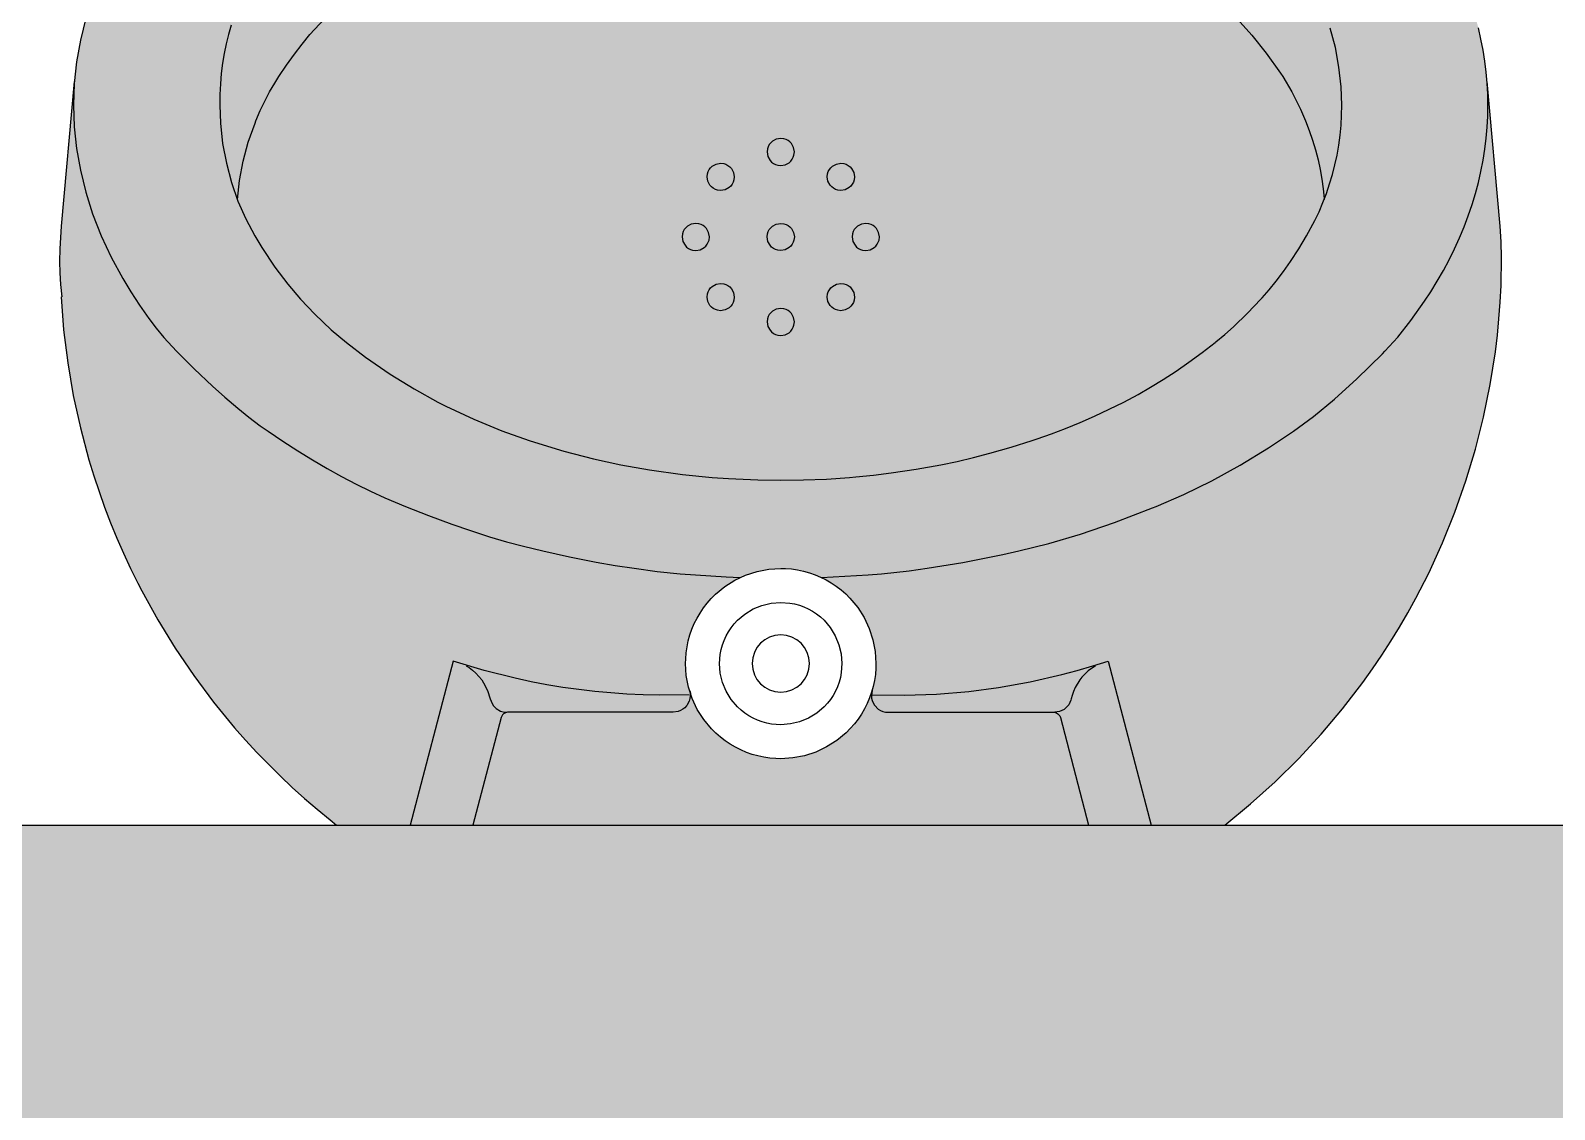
# Model space of a CAD drawing. Header units: millimetres. Extents: x 989.2 to 1073.6, y 1022.3 to 1081.3.
# Drawn here: x 1035.2949 to 1035.6966, y 1073.7746 to 1074.0591 of the extents above; entities that cross this region are included whole.
import ezdxf

# ---------------------------------------------------------------- set-up
doc = ezdxf.new("R2010")
doc.units = ezdxf.units.MM
doc.layers.add('AI-Hatch equip san', color=255, linetype='Continuous', lineweight=0)
for name, color, linetype in [('ALVENARIA', 4, 'Continuous'), ('HACHURA', 253, 'Continuous'), ('MOBILIARIOS', 8, 'Continuous')]:
    doc.layers.add(name, color=color, linetype=linetype)

# ---------------------------------------------------------------- blocks, each defined once
blk = doc.blocks.new('MICTÓRIO DECA - M712 - PLANTA')
at = {"layer": 'AI-Hatch equip san', "ltscale": 3}
for points in [[(-0.17035, -0.04895), (-0.174, -0.05689), (-0.17728, -0.06499), (-0.18018, -0.07323), (-0.1827, -0.08161), (-0.18484, -0.09009), (-0.18658, -0.09866), (-0.1873, -0.10298), (-0.18792, -0.10731), (-0.18845, -0.11165), (-0.18887, -0.11601), (-0.18919, -0.12038), (-0.18941, -0.12475), (-0.18956, -0.13218), (-0.18946, -0.13632), (-0.18918, -0.14045), (-0.18576, -0.17829), (-0.18592, -0.17517), (-0.18597, -0.1723), (-0.18592, -0.16943), (-0.18577, -0.16652), (-0.18551, -0.16363), (-0.18515, -0.16071), (-0.18468, -0.1578), (-0.18411, -0.15486), (-0.18344, -0.15194), (-0.18265, -0.149), (-0.18177, -0.14608), (-0.18077, -0.14315), (-0.17967, -0.14024), (-0.17846, -0.13733), (-0.17716, -0.13445), (-0.17574, -0.13156), (-0.17422, -0.12872), (-0.1726, -0.12589), (-0.17088, -0.12311), (-0.16929, -0.12066), (-0.16568, -0.11552), (-0.16223, -0.11118), (-0.15882, -0.10744), (-0.15818, -0.10679), (-0.15144, -0.10018), (-0.14551, -0.0948), (-0.13998, -0.09024), (-0.13469, -0.08633), (-0.12811, -0.08194), (-0.12063, -0.07738), (-0.11321, -0.07331), (-0.10584, -0.06969), (-0.0985, -0.06653), (-0.09758, -0.06616), (-0.08755, -0.06233), (-0.07854, -0.05925), (-0.07019, -0.05676), (-0.0623, -0.05478), (-0.05813, -0.05387), (-0.04757, -0.05175), (-0.03817, -0.05021), (-0.03345, -0.04957), (-0.02611, -0.04878), (-0.02261, -0.0485), (-0.01645, -0.0481), (-0.01029, -0.04779), (-0.01152, -0.04717), (-0.0129, -0.04637), (-0.01422, -0.04547), (-0.01549, -0.0445), (-0.01669, -0.04345), (-0.01782, -0.04232), (-0.01985, -0.03988), (-0.02156, -0.03721), (-0.0229, -0.03435), (-0.02387, -0.03136), (-0.02446, -0.02827), (-0.02466, -0.0251), (-0.02463, -0.02385), (-0.0245, -0.02224), (-0.02427, -0.02066), (-0.02394, -0.01909), (-0.02364, -0.01804), (-0.02348, -0.01684), (-0.03216, -0.01675), (-0.04065, -0.01706), (-0.04912, -0.01778), (-0.05699, -0.01882), (-0.06534, -0.0203), (-0.07363, -0.02219), (-0.07774, -0.02328), (-0.08182, -0.02447), (-0.0859, -0.02576), (-0.09721, 0.01746), (-0.11662, 0.01746), (-0.12338, 0.01192), (-0.12987, 0.00608), (-0.1361, -0.00006), (-0.14203, -0.00648), (-0.14766, -0.01317), (-0.15299, -0.02012), (-0.15553, -0.02368), (-0.15798, -0.0273), (-0.16036, -0.03098), (-0.16265, -0.03471), (-0.16485, -0.03849), (-0.16697, -0.04233)], [(0.02748, -0.01246), (0.0288, -0.01226), (0.07241, -0.01226), (0.07282, -0.01221), (0.0735, -0.01189), (0.0738, -0.01159), (0.07414, -0.01092), (0.08157, 0.01746), (-0.0807, 0.01746), (-0.07328, -0.01092), (-0.07313, -0.01131), (-0.07264, -0.01189), (-0.07227, -0.0121), (-0.07154, -0.01226), (-0.02783, -0.01226), (-0.02714, -0.01233), (-0.02648, -0.0125), (-0.02586, -0.01277), (-0.02529, -0.01312), (-0.02432, -0.01409), (-0.02393, -0.01474), (-0.02367, -0.01537), (-0.02351, -0.01602), (-0.02346, -0.01669), (-0.02363, -0.01801), (-0.02351, -0.01756), (-0.02298, -0.01605), (-0.02236, -0.01458), (-0.02164, -0.01315), (-0.02083, -0.01178), (-0.01994, -0.01045), (-0.01897, -0.00918), (-0.01791, -0.00798), (-0.01679, -0.00685), (-0.01434, -0.00482), (-0.01167, -0.00312), (-0.00882, -0.00177), (-0.00583, -0.0008), (-0.00273, -0.00021), (0.00043, -0.00001), (0.00169, -0.00004), (0.0033, -0.00017), (0.00488, -0.0004), (0.00645, -0.00074), (0.00798, -0.00117), (0.00949, -0.0017), (0.01095, -0.00232), (0.01238, -0.00303), (0.01376, -0.00384), (0.01509, -0.00473), (0.01635, -0.00571), (0.01755, -0.00676), (0.01868, -0.00788), (0.02072, -0.01033), (0.02242, -0.013), (0.02376, -0.01585), (0.02422, -0.01726), (0.02432, -0.01655), (0.0244, -0.01588), (0.02458, -0.01523), (0.02523, -0.01402), (0.02574, -0.01346), (0.02627, -0.01304), (0.02686, -0.0127)], [(0.17121, -0.04895), (0.17486, -0.05689), (0.17814, -0.06499), (0.18104, -0.07323), (0.18356, -0.08161), (0.1857, -0.09009), (0.18744, -0.09866), (0.18816, -0.10298), (0.18878, -0.10731), (0.18931, -0.11165), (0.18973, -0.11601), (0.19005, -0.12038), (0.19027, -0.12475), (0.19042, -0.13218), (0.19033, -0.13632), (0.19005, -0.14045), (0.18662, -0.17829), (0.18678, -0.17517), (0.18683, -0.1723), (0.18678, -0.16943), (0.18663, -0.16652), (0.18637, -0.16363), (0.18601, -0.16071), (0.18555, -0.1578), (0.18497, -0.15486), (0.1843, -0.15194), (0.18351, -0.149), (0.18263, -0.14608), (0.18163, -0.14315), (0.18054, -0.14024), (0.17932, -0.13733), (0.17802, -0.13445), (0.1766, -0.13156), (0.17508, -0.12872), (0.17346, -0.12589), (0.17174, -0.12311), (0.17015, -0.12066), (0.16655, -0.11552), (0.1631, -0.11118), (0.15968, -0.10744), (0.15904, -0.10679), (0.1523, -0.10018), (0.14637, -0.0948), (0.14085, -0.09024), (0.13555, -0.08633), (0.12897, -0.08194), (0.1215, -0.07738), (0.11408, -0.07331), (0.1067, -0.06969), (0.09936, -0.06653), (0.09845, -0.06616), (0.08842, -0.06233), (0.0794, -0.05925), (0.07105, -0.05676), (0.06316, -0.05478), (0.05899, -0.05387), (0.04843, -0.05175), (0.03904, -0.05021), (0.03431, -0.04957), (0.02697, -0.04878), (0.02347, -0.0485), (0.01731, -0.0481), (0.01115, -0.04779), (0.01238, -0.04717), (0.01376, -0.04637), (0.01509, -0.04547), (0.01635, -0.0445), (0.01755, -0.04345), (0.01868, -0.04232), (0.02072, -0.03988), (0.02242, -0.03721), (0.02376, -0.03435), (0.02474, -0.03136), (0.02533, -0.02827), (0.02552, -0.0251), (0.02549, -0.02385), (0.02536, -0.02224), (0.02513, -0.02066), (0.0248, -0.01909), (0.0245, -0.01804), (0.02434, -0.01684), (0.03302, -0.01675), (0.04151, -0.01706), (0.04998, -0.01778), (0.05785, -0.01882), (0.0662, -0.0203), (0.07449, -0.02219), (0.0786, -0.02328), (0.08268, -0.02447), (0.08676, -0.02576), (0.09807, 0.01746), (0.11748, 0.01746), (0.12424, 0.01192), (0.13073, 0.00608), (0.13696, -0.00006), (0.14289, -0.00648), (0.14853, -0.01317), (0.15385, -0.02012), (0.15639, -0.02368), (0.15885, -0.0273), (0.16122, -0.03098), (0.16351, -0.03471), (0.16571, -0.03849), (0.16783, -0.04233)], [(-0.02036, -0.23761), (-0.02363, -0.23728), (-0.03069, -0.23635), (-0.03565, -0.23556), (-0.04293, -0.23416), (-0.05102, -0.23222), (-0.05971, -0.22981), (-0.0665, -0.22764), (-0.07345, -0.22499), (-0.08063, -0.22184), (-0.08809, -0.21814), (-0.0958, -0.2139), (-0.10127, -0.21051), (-0.10661, -0.20674), (-0.11181, -0.20257), (-0.11685, -0.19802), (-0.11985, -0.19505), (-0.12373, -0.1908), (-0.12754, -0.18604), (-0.13166, -0.18021), (-0.13431, -0.17579), (-0.13657, -0.17126), (-0.13842, -0.16696), (-0.14018, -0.1618), (-0.14151, -0.15665), (-0.14241, -0.15151), (-0.1428, -0.14745), (-0.14342, -0.14906), (-0.14425, -0.15153), (-0.14499, -0.15404), (-0.14564, -0.15659), (-0.14619, -0.15916), (-0.14663, -0.16175), (-0.14699, -0.16437), (-0.14724, -0.167), (-0.14744, -0.1723), (-0.14727, -0.1771), (-0.14671, -0.18235), (-0.14575, -0.18751), (-0.14441, -0.19256), (-0.14269, -0.19747), (-0.14061, -0.2022), (-0.13818, -0.20674), (-0.13632, -0.20982), (-0.13289, -0.21502), (-0.12952, -0.21951), (-0.12612, -0.22344), (-0.12234, -0.22739), (-0.11805, -0.2315), (-0.11407, -0.23486), (-0.10898, -0.23872), (-0.10255, -0.24318), (-0.09622, -0.24711), (-0.08997, -0.25055), (-0.08786, -0.25162), (-0.08044, -0.2551), (-0.07311, -0.25811), (-0.06586, -0.26068), (-0.06558, -0.26078), (-0.05672, -0.26349), (-0.04891, -0.26554), (-0.04175, -0.26707), (-0.03415, -0.2684), (-0.02543, -0.26965), (-0.01765, -0.27044), (-0.01407, -0.27069), (-0.0056, -0.27109), (0.00043, -0.27118), (0.00646, -0.27109), (0.01249, -0.27084), (0.01851, -0.27044), (0.02025, -0.27029), (0.02489, -0.26982), (0.02952, -0.26923), (0.03608, -0.26822), (0.04262, -0.26707), (0.04693, -0.26619), (0.05127, -0.26518), (0.05557, -0.26405), (0.06117, -0.26243), (0.06672, -0.26068), (0.06802, -0.26025), (0.07179, -0.25893), (0.07552, -0.25751), (0.07934, -0.25595), (0.08312, -0.25429), (0.08699, -0.25246), (0.09083, -0.25055), (0.09156, -0.25017), (0.09481, -0.24839), (0.09801, -0.24653), (0.10166, -0.24424), (0.10525, -0.24186), (0.11013, -0.23842), (0.11493, -0.23486), (0.11802, -0.23246), (0.12166, -0.22931), (0.12459, -0.22635), (0.12699, -0.22344), (0.12783, -0.22206), (0.12876, -0.22043), (0.13081, -0.21752), (0.133, -0.21471), (0.13662, -0.21014), (0.13904, -0.20674), (0.13933, -0.20628), (0.14053, -0.2043), (0.14164, -0.20227), (0.14269, -0.20014), (0.14363, -0.19797), (0.14451, -0.19569), (0.1453, -0.19337), (0.146, -0.19095), (0.14661, -0.18849), (0.14714, -0.18593), (0.14756, -0.18334), (0.1479, -0.18064), (0.14813, -0.17793), (0.14827, -0.17512), (0.1483, -0.1723), (0.14811, -0.16755), (0.14753, -0.16222), (0.14656, -0.157), (0.14521, -0.15194), (0.14366, -0.14748), (0.1431, -0.15246), (0.14214, -0.15751), (0.14077, -0.16257), (0.13892, -0.16781), (0.13702, -0.17226), (0.13454, -0.17699), (0.13274, -0.17985), (0.13072, -0.18285), (0.12861, -0.18577), (0.1266, -0.18837), (0.12451, -0.1909), (0.12071, -0.19505), (0.11823, -0.19753), (0.11568, -0.19992), (0.11311, -0.2022), (0.11047, -0.2044), (0.10782, -0.20647), (0.10511, -0.20847), (0.10239, -0.21034), (0.09961, -0.21213), (0.09666, -0.2139), (0.09241, -0.21629), (0.08811, -0.21858), (0.08415, -0.22057), (0.08015, -0.22246), (0.07639, -0.22412), (0.07259, -0.22569), (0.06898, -0.22706), (0.06533, -0.22833), (0.06057, -0.22981), (0.05413, -0.23162), (0.04765, -0.23328), (0.04328, -0.23427), (0.0379, -0.23534), (0.03051, -0.2365), (0.02449, -0.23728), (0.01872, -0.23784), (0.01265, -0.23829), (0.0037, -0.23861), (0.00043, -0.23863), (-0.00449, -0.23858), (-0.01072, -0.23837)]]:
    blk.add_hatch(color=256, dxfattribs=at).paths.add_polyline_path(points)
h = blk.add_hatch(color=256, dxfattribs=at)
h.paths.add_polyline_path([(-0.06534, -0.0203), (-0.05699, -0.01882), (-0.04912, -0.01778), (-0.04065, -0.01706), (-0.03216, -0.01675), (-0.02348, -0.01684), (-0.02346, -0.01669), (-0.02351, -0.01602), (-0.02367, -0.01537), (-0.02393, -0.01474), (-0.02428, -0.01415), (-0.02435, -0.01406), (-0.02529, -0.01312), (-0.02586, -0.01277), (-0.02648, -0.0125), (-0.02714, -0.01233), (-0.02782, -0.01226), (-0.02794, -0.01226), (-0.07175, -0.01226), (-0.07304, -0.01245), (-0.07368, -0.01269), (-0.07426, -0.01303), (-0.07456, -0.01325), (-0.07547, -0.01423), (-0.0758, -0.01482), (-0.07605, -0.01546), (-0.07613, -0.01578), (-0.07635, -0.01666), (-0.07673, -0.01776), (-0.0772, -0.01883), (-0.07864, -0.02122), (-0.07897, -0.02155), (-0.0784, -0.02082), (-0.0772, -0.01883), (-0.07673, -0.01776), (-0.07635, -0.01666), (-0.07605, -0.01546), (-0.07566, -0.01444), (-0.07447, -0.01314), (-0.07332, -0.01249), (-0.07196, -0.01229), (-0.07298, -0.01168), (-0.07328, -0.01092), (-0.0807, 0.01746), (-0.09721, 0.01746), (-0.0859, -0.02576), (-0.08182, -0.02447), (-0.07774, -0.02328), (-0.07363, -0.02219)])
h.paths.add_polyline_path([(0.0288, -0.01226), (0.02748, -0.01246), (0.02686, -0.0127), (0.02627, -0.01304), (0.02574, -0.01346), (0.02528, -0.01397), (0.02521, -0.01406), (0.02458, -0.01523), (0.0244, -0.01588), (0.02432, -0.01655), (0.02433, -0.01684), (0.03246, -0.01674), (0.03671, -0.01684), (0.04096, -0.01703), (0.04943, -0.01772), (0.05785, -0.01882), (0.06207, -0.01952), (0.06625, -0.02031), (0.0704, -0.02121), (0.07864, -0.02329), (0.08676, -0.02576), (0.09807, 0.01746), (0.08157, 0.01746), (0.07402, -0.01138), (0.07316, -0.01223), (0.07427, -0.01258), (0.07555, -0.01332), (0.07643, -0.0143), (0.07699, -0.01578), (0.07768, -0.01798), (0.07895, -0.02047), (0.07926, -0.02082), (0.07874, -0.02005), (0.07768, -0.01798), (0.07699, -0.01578), (0.07653, -0.01456), (0.07616, -0.014), (0.0757, -0.01349), (0.07543, -0.01325), (0.07427, -0.01258), (0.07363, -0.01238), (0.07295, -0.01227), (0.07262, -0.01226)])
h.paths.add_polyline_path([(-0.02403, -0.07477), (-0.02866, -0.07536), (-0.03522, -0.07637), (-0.04175, -0.07753), (-0.04608, -0.0784), (-0.05041, -0.07942), (-0.05472, -0.08055), (-0.06031, -0.08216), (-0.06586, -0.08391), (-0.06716, -0.08434), (-0.07093, -0.08566), (-0.07466, -0.08708), (-0.07848, -0.08865), (-0.08225, -0.09031), (-0.08613, -0.09213), (-0.08997, -0.09405), (-0.09374, -0.09607), (-0.09707, -0.09799), (-0.10035, -0.1), (-0.10375, -0.10222), (-0.1071, -0.10453), (-0.11062, -0.10709), (-0.11407, -0.10973), (-0.11427, -0.10989), (-0.11664, -0.11185), (-0.11894, -0.1139), (-0.1226, -0.11746), (-0.12612, -0.12116), (-0.12645, -0.12151), (-0.12834, -0.12365), (-0.13014, -0.12587), (-0.13209, -0.12845), (-0.13394, -0.1311), (-0.13611, -0.13444), (-0.13818, -0.13786), (-0.14035, -0.14187), (-0.14146, -0.14422), (-0.14248, -0.14661), (-0.1428, -0.14744), (-0.14278, -0.14767), (-0.14254, -0.15024), (-0.14219, -0.15279), (-0.14173, -0.15537), (-0.14118, -0.15793), (-0.14051, -0.16051), (-0.13975, -0.16307), (-0.13887, -0.16564), (-0.13789, -0.16818), (-0.13657, -0.17126), (-0.13431, -0.17579), (-0.13188, -0.17985), (-0.13132, -0.1807), (-0.12754, -0.18604), (-0.12373, -0.1908), (-0.11985, -0.19505), (-0.11685, -0.19802), (-0.11181, -0.20257), (-0.10661, -0.20674), (-0.10127, -0.21051), (-0.0958, -0.2139), (-0.08809, -0.21814), (-0.08063, -0.22184), (-0.07345, -0.22499), (-0.0665, -0.22764), (-0.05971, -0.22981), (-0.05102, -0.23222), (-0.04293, -0.23416), (-0.03565, -0.23556), (-0.03069, -0.23635), (-0.02363, -0.23728), (-0.02036, -0.23761), (-0.0116, -0.2383), (-0.00941, -0.23841), (-0.00449, -0.23858), (0.00043, -0.23863), (0.0037, -0.23861), (0.01246, -0.2383), (0.01295, -0.23827), (0.01872, -0.23784), (0.02449, -0.23728), (0.03051, -0.2365), (0.03652, -0.23556), (0.03887, -0.23514), (0.04328, -0.23427), (0.04765, -0.23328), (0.05413, -0.23162), (0.06057, -0.22981), (0.06533, -0.22833), (0.06898, -0.22706), (0.07259, -0.22569), (0.07639, -0.22412), (0.08015, -0.22246), (0.08415, -0.22057), (0.08811, -0.21858), (0.09241, -0.21629), (0.09666, -0.2139), (0.09961, -0.21213), (0.10239, -0.21034), (0.10511, -0.20847), (0.10782, -0.20647), (0.11047, -0.2044), (0.11311, -0.2022), (0.11568, -0.19992), (0.11823, -0.19753), (0.12071, -0.19505), (0.12451, -0.1909), (0.1266, -0.18837), (0.12861, -0.18577), (0.13072, -0.18285), (0.13274, -0.17985), (0.13382, -0.17814), (0.13514, -0.17586), (0.13636, -0.17352), (0.13761, -0.17088), (0.13876, -0.16818), (0.13899, -0.1676), (0.14077, -0.16257), (0.14214, -0.15751), (0.1431, -0.15246), (0.14366, -0.14748), (0.1435, -0.14704), (0.14144, -0.14234), (0.13904, -0.13786), (0.13718, -0.13478), (0.13375, -0.12958), (0.13038, -0.12508), (0.12699, -0.12116), (0.1232, -0.1172), (0.11891, -0.11309), (0.11493, -0.10973), (0.10984, -0.10587), (0.10341, -0.10142), (0.09708, -0.09749), (0.09083, -0.09405), (0.08872, -0.09298), (0.0813, -0.0895), (0.07397, -0.08648), (0.06672, -0.08391), (0.06644, -0.08382), (0.05759, -0.08111), (0.04978, -0.07905), (0.04262, -0.07753), (0.03501, -0.07619), (0.0263, -0.07494), (0.01851, -0.07416), (0.01419, -0.07385), (0.00646, -0.0735), (0.00043, -0.07342), (-0.0056, -0.0735), (-0.01163, -0.07375), (-0.01765, -0.07416), (-0.01939, -0.0743)])
h.paths.add_polyline_path([(-0.01658, -0.11833), (-0.01506, -0.11808), (-0.01372, -0.11851), (-0.0127, -0.11929), (-0.01202, -0.12055), (-0.01177, -0.12207), (-0.0122, -0.12341), (-0.01299, -0.12443), (-0.01425, -0.12511), (-0.01576, -0.12536), (-0.0171, -0.12493), (-0.01812, -0.12414), (-0.0188, -0.12288), (-0.01905, -0.12137), (-0.01862, -0.12003), (-0.01784, -0.11901)], flags=16)
h.paths.add_polyline_path([(-0.00199, -0.11245), (-0.00073, -0.11177), (0.00078, -0.11151), (0.00212, -0.11195), (0.00314, -0.11273), (0.00382, -0.11399), (0.00407, -0.11551), (0.00364, -0.11684), (0.00286, -0.11786), (0.0016, -0.11855), (0.00008, -0.1188), (-0.00126, -0.11837), (-0.00228, -0.11758), (-0.00296, -0.11632), (-0.00321, -0.11481), (-0.00278, -0.11347)], flags=16)
h.paths.add_polyline_path([(-0.01858, -0.1364), (-0.01833, -0.13791), (-0.01877, -0.13925), (-0.01955, -0.14027), (-0.02081, -0.14095), (-0.02232, -0.1412), (-0.02366, -0.14077), (-0.02468, -0.13999), (-0.02536, -0.13873), (-0.02562, -0.13721), (-0.02518, -0.13587), (-0.0244, -0.13485), (-0.02314, -0.13417), (-0.02162, -0.13392), (-0.02029, -0.13435), (-0.01927, -0.13514)], flags=16)
h.paths.add_polyline_path([(-0.00073, -0.13417), (0.00078, -0.13392), (0.00212, -0.13435), (0.00314, -0.13514), (0.00382, -0.1364), (0.00407, -0.13791), (0.00364, -0.13925), (0.00286, -0.14027), (0.0016, -0.14095), (0.00008, -0.1412), (-0.00126, -0.14077), (-0.00228, -0.13999), (-0.00296, -0.13873), (-0.00321, -0.13721), (-0.00278, -0.13587), (-0.00199, -0.13485)], flags=16)
h.paths.add_polyline_path([(0.01385, -0.11901), (0.01511, -0.11833), (0.01662, -0.11808), (0.01796, -0.11851), (0.01898, -0.11929), (0.01966, -0.12055), (0.01992, -0.12207), (0.01948, -0.12341), (0.0187, -0.12443), (0.01744, -0.12511), (0.01592, -0.12536), (0.01459, -0.12493), (0.01357, -0.12414), (0.01288, -0.12288), (0.01263, -0.12137), (0.01307, -0.12003)], flags=16)
h.paths.add_polyline_path([(-0.01202, -0.15224), (-0.01177, -0.15375), (-0.0122, -0.15509), (-0.01299, -0.15611), (-0.01425, -0.15679), (-0.01576, -0.15705), (-0.0171, -0.15661), (-0.01812, -0.15583), (-0.0188, -0.15457), (-0.01905, -0.15305), (-0.01862, -0.15172), (-0.01784, -0.1507), (-0.01658, -0.15001), (-0.01506, -0.14976), (-0.01372, -0.1502), (-0.0127, -0.15098)], flags=16)
h.paths.add_polyline_path([(0.02167, -0.13417), (0.02318, -0.13392), (0.02452, -0.13435), (0.02554, -0.13514), (0.02623, -0.1364), (0.02648, -0.13791), (0.02604, -0.13925), (0.02526, -0.14027), (0.024, -0.14095), (0.02249, -0.1412), (0.02115, -0.14077), (0.02013, -0.13999), (0.01944, -0.13873), (0.01919, -0.13721), (0.01963, -0.13587), (0.02041, -0.13485)], flags=16)
h.paths.add_polyline_path([(-0.00073, -0.15657), (0.00078, -0.15632), (0.00212, -0.15676), (0.00314, -0.15754), (0.00382, -0.1588), (0.00407, -0.16031), (0.00364, -0.16165), (0.00286, -0.16267), (0.0016, -0.16336), (0.00008, -0.16361), (-0.00126, -0.16317), (-0.00228, -0.16239), (-0.00296, -0.16113), (-0.00321, -0.15962), (-0.00278, -0.15828), (-0.00199, -0.15726)], flags=16)
h.paths.add_polyline_path([(0.01511, -0.15001), (0.01662, -0.14976), (0.01796, -0.1502), (0.01898, -0.15098), (0.01966, -0.15224), (0.01992, -0.15375), (0.01948, -0.15509), (0.0187, -0.15611), (0.01744, -0.15679), (0.01592, -0.15705), (0.01459, -0.15661), (0.01357, -0.15583), (0.01288, -0.15457), (0.01263, -0.15306), (0.01307, -0.15172), (0.01385, -0.1507)], flags=16)
h = blk.add_hatch(color=256, dxfattribs=at)
h.paths.add_polyline_path([(-0.01645, -0.0481), (-0.02261, -0.0485), (-0.02611, -0.04878), (-0.03345, -0.04957), (-0.03817, -0.05021), (-0.04757, -0.05175), (-0.05813, -0.05387), (-0.0623, -0.05478), (-0.07019, -0.05676), (-0.07854, -0.05925), (-0.08755, -0.06233), (-0.09758, -0.06616), (-0.0985, -0.06653), (-0.10584, -0.06969), (-0.11321, -0.07331), (-0.12063, -0.07738), (-0.12811, -0.08194), (-0.13469, -0.08633), (-0.13998, -0.09024), (-0.14551, -0.0948), (-0.15144, -0.10018), (-0.15818, -0.10679), (-0.15882, -0.10744), (-0.16223, -0.11118), (-0.16568, -0.11552), (-0.16929, -0.12066), (-0.17088, -0.12311), (-0.1726, -0.12589), (-0.17422, -0.12872), (-0.17574, -0.13156), (-0.17716, -0.13445), (-0.17846, -0.13733), (-0.17967, -0.14024), (-0.18077, -0.14315), (-0.18177, -0.14608), (-0.18265, -0.149), (-0.18344, -0.15194), (-0.18411, -0.15486), (-0.18468, -0.1578), (-0.18515, -0.16071), (-0.18551, -0.16363), (-0.18577, -0.16652), (-0.18592, -0.16943), (-0.18597, -0.1723), (-0.18592, -0.17517), (-0.18577, -0.17807), (-0.18551, -0.18096), (-0.18515, -0.18389), (-0.18468, -0.1868), (-0.18411, -0.18974), (-0.18344, -0.19265), (-0.18265, -0.1956), (-0.18177, -0.19851), (-0.18077, -0.20145), (-0.17967, -0.20435), (-0.17846, -0.20727), (-0.17716, -0.21015), (-0.17574, -0.21303), (-0.17422, -0.21587), (-0.1726, -0.2187), (-0.17088, -0.22149), (-0.16929, -0.22393), (-0.16568, -0.22908), (-0.16223, -0.23342), (-0.15882, -0.23716), (-0.15818, -0.2378), (-0.15144, -0.24441), (-0.14551, -0.2498), (-0.13998, -0.25435), (-0.13469, -0.25826), (-0.12811, -0.26266), (-0.12063, -0.26721), (-0.11321, -0.27129), (-0.10584, -0.2749), (-0.0985, -0.27807), (-0.09758, -0.27843), (-0.08755, -0.28226), (-0.07854, -0.28535), (-0.07019, -0.28784), (-0.0623, -0.28981), (-0.05813, -0.29073), (-0.04757, -0.29284), (-0.03817, -0.29438), (-0.03345, -0.29503), (-0.02611, -0.29582), (-0.02422, -0.29597), (-0.01809, -0.2964), (-0.01195, -0.29673), (-0.00576, -0.29696), (0.00043, -0.29709), (0.00252, -0.29706), (0.0148, -0.29664), (0.02697, -0.29582), (0.03301, -0.29519), (0.03904, -0.29438), (0.04407, -0.2936), (0.04908, -0.29272), (0.05614, -0.29133), (0.06316, -0.28981), (0.06823, -0.28859), (0.07271, -0.28737), (0.07716, -0.28605), (0.08217, -0.28444), (0.08715, -0.28272), (0.09328, -0.28045), (0.09936, -0.27807), (0.10476, -0.27578), (0.10858, -0.27402), (0.11235, -0.27217), (0.1162, -0.27017), (0.12, -0.26807), (0.12389, -0.2658), (0.12773, -0.26344), (0.13167, -0.2609), (0.13555, -0.25826), (0.13762, -0.25679), (0.14063, -0.25453), (0.14357, -0.25217), (0.14693, -0.24931), (0.15022, -0.24636), (0.155, -0.24182), (0.15968, -0.23716), (0.163, -0.23353), (0.16503, -0.23106), (0.16696, -0.22852), (0.16941, -0.22504), (0.17174, -0.22149), (0.17387, -0.218), (0.17692, -0.21239), (0.17957, -0.20671), (0.1818, -0.20097), (0.18362, -0.19522), (0.18503, -0.18945), (0.18604, -0.18371), (0.18664, -0.17798), (0.18683, -0.1723), (0.18664, -0.16661), (0.18604, -0.16089), (0.18503, -0.15514), (0.18362, -0.14938), (0.1818, -0.14362), (0.17957, -0.13789), (0.17692, -0.1322), (0.17387, -0.12659), (0.17174, -0.12311), (0.16941, -0.11955), (0.16696, -0.11608), (0.16503, -0.11353), (0.163, -0.11107), (0.15968, -0.10744), (0.155, -0.10278), (0.15022, -0.09824), (0.14693, -0.09529), (0.14357, -0.09243), (0.14063, -0.09007), (0.13762, -0.0878), (0.13555, -0.08633), (0.13167, -0.0837), (0.12773, -0.08115), (0.12389, -0.07879), (0.12, -0.07653), (0.1162, -0.07443), (0.11235, -0.07242), (0.10858, -0.07057), (0.10476, -0.06882), (0.09936, -0.06653), (0.09327, -0.06414), (0.08715, -0.06188), (0.08217, -0.06015), (0.07716, -0.05854), (0.07271, -0.05722), (0.06823, -0.05601), (0.06316, -0.05478), (0.05614, -0.05326), (0.04908, -0.05187), (0.04407, -0.05099), (0.03904, -0.05021), (0.03301, -0.0494), (0.02697, -0.04878), (0.01481, -0.04796), (0.01106, -0.04779), (0.00968, -0.04844), (0.00669, -0.04941), (0.0036, -0.05), (-0.00006, -0.05023), (-0.00323, -0.04997), (-0.00636, -0.04931), (-0.00938, -0.04825), (-0.01029, -0.04779)])
h.paths.add_polyline_path([(0.1431, -0.15246), (0.14214, -0.15751), (0.14077, -0.16257), (0.13892, -0.16781), (0.13702, -0.17226), (0.13454, -0.17699), (0.13274, -0.17985), (0.13072, -0.18285), (0.12861, -0.18577), (0.1266, -0.18837), (0.12451, -0.1909), (0.12071, -0.19505), (0.11823, -0.19753), (0.11568, -0.19992), (0.11311, -0.2022), (0.11047, -0.2044), (0.10782, -0.20647), (0.10511, -0.20847), (0.10239, -0.21034), (0.09961, -0.21213), (0.09666, -0.2139), (0.09241, -0.21629), (0.08811, -0.21858), (0.08415, -0.22057), (0.08015, -0.22246), (0.07639, -0.22412), (0.07259, -0.22569), (0.06898, -0.22706), (0.06533, -0.22833), (0.06057, -0.22981), (0.05413, -0.23162), (0.04765, -0.23328), (0.04328, -0.23427), (0.0379, -0.23534), (0.03051, -0.2365), (0.02449, -0.23728), (0.01872, -0.23784), (0.01265, -0.23829), (0.0037, -0.23861), (0.00043, -0.23863), (-0.00449, -0.23858), (-0.01072, -0.23837), (-0.02036, -0.23761), (-0.02363, -0.23728), (-0.03069, -0.23635), (-0.03565, -0.23556), (-0.04293, -0.23416), (-0.05102, -0.23222), (-0.05971, -0.22981), (-0.0665, -0.22764), (-0.07345, -0.22499), (-0.08063, -0.22184), (-0.08809, -0.21814), (-0.0958, -0.2139), (-0.10127, -0.21051), (-0.10661, -0.20674), (-0.11181, -0.20257), (-0.11685, -0.19802), (-0.11985, -0.19505), (-0.12373, -0.1908), (-0.12754, -0.18604), (-0.13166, -0.18021), (-0.13431, -0.17579), (-0.13657, -0.17126), (-0.13842, -0.16696), (-0.14018, -0.1618), (-0.14151, -0.15665), (-0.14241, -0.15151), (-0.1428, -0.14745), (-0.14342, -0.14906), (-0.14425, -0.15153), (-0.14499, -0.15404), (-0.14564, -0.15659), (-0.14619, -0.15916), (-0.14663, -0.16175), (-0.14699, -0.16437), (-0.14724, -0.167), (-0.14744, -0.1723), (-0.14727, -0.1771), (-0.14671, -0.18235), (-0.14575, -0.18751), (-0.14441, -0.19256), (-0.14269, -0.19747), (-0.14061, -0.2022), (-0.13818, -0.20674), (-0.13632, -0.20982), (-0.13289, -0.21502), (-0.12952, -0.21951), (-0.12612, -0.22344), (-0.12234, -0.22739), (-0.11805, -0.2315), (-0.11407, -0.23486), (-0.10898, -0.23872), (-0.10255, -0.24318), (-0.09622, -0.24711), (-0.08997, -0.25055), (-0.08786, -0.25162), (-0.08044, -0.2551), (-0.07311, -0.25811), (-0.06586, -0.26068), (-0.06558, -0.26078), (-0.05672, -0.26349), (-0.04891, -0.26554), (-0.04175, -0.26707), (-0.03415, -0.2684), (-0.02543, -0.26965), (-0.01765, -0.27044), (-0.01407, -0.27069), (-0.0056, -0.27109), (0.00043, -0.27118), (0.00646, -0.27109), (0.01249, -0.27084), (0.01851, -0.27044), (0.02025, -0.27029), (0.02489, -0.26982), (0.02952, -0.26923), (0.03608, -0.26822), (0.04262, -0.26707), (0.04693, -0.26619), (0.05127, -0.26518), (0.05557, -0.26405), (0.06117, -0.26243), (0.06672, -0.26068), (0.06802, -0.26025), (0.07179, -0.25893), (0.07552, -0.25751), (0.07934, -0.25595), (0.08312, -0.25429), (0.08699, -0.25246), (0.09083, -0.25055), (0.09156, -0.25017), (0.09481, -0.24839), (0.09801, -0.24653), (0.10166, -0.24424), (0.10525, -0.24186), (0.11013, -0.23842), (0.11493, -0.23486), (0.11802, -0.23246), (0.12166, -0.22931), (0.12459, -0.22635), (0.12699, -0.22344), (0.12783, -0.22206), (0.12876, -0.22043), (0.13081, -0.21752), (0.133, -0.21471), (0.13662, -0.21014), (0.13904, -0.20674), (0.13933, -0.20628), (0.14053, -0.2043), (0.14164, -0.20227), (0.14269, -0.20014), (0.14363, -0.19797), (0.14451, -0.19569), (0.1453, -0.19337), (0.146, -0.19095), (0.14661, -0.18849), (0.14714, -0.18593), (0.14756, -0.18334), (0.1479, -0.18064), (0.14813, -0.17793), (0.14827, -0.17512), (0.1483, -0.1723), (0.14811, -0.16755), (0.14753, -0.16222), (0.14656, -0.157), (0.14521, -0.15194), (0.14366, -0.14748)], flags=16)
h.paths.add_polyline_path([(0.00429, -0.11485), (0.0034, -0.11757), (0.00074, -0.11901), (-0.00198, -0.11813), (-0.00342, -0.11547), (-0.00254, -0.11275), (0.00012, -0.1113), (0.00284, -0.11218)], flags=0)
h.paths.add_polyline_path([(-0.013, -0.11875), (-0.01156, -0.12141), (-0.01244, -0.12413), (-0.0151, -0.12558), (-0.01782, -0.12469), (-0.01927, -0.12203), (-0.01838, -0.11931), (-0.01572, -0.11786)], flags=0)
h.paths.add_polyline_path([(0.02013, -0.12141), (0.01925, -0.12413), (0.01658, -0.12557), (0.01386, -0.12469), (0.01242, -0.12203), (0.0133, -0.11931), (0.01596, -0.11786), (0.01868, -0.11874)], flags=0)
h.paths.add_polyline_path([(-0.01822, -0.13855), (-0.01997, -0.14081), (-0.02296, -0.14131), (-0.02522, -0.13957), (-0.02572, -0.13658), (-0.02398, -0.13431), (-0.02099, -0.13381), (-0.01872, -0.13555)], flags=0)
h.paths.add_polyline_path([(0.00429, -0.13725), (0.0034, -0.13997), (0.00074, -0.14142), (-0.00198, -0.14054), (-0.00342, -0.13787), (-0.00254, -0.13515), (0.00012, -0.13371), (0.00284, -0.13459)], flags=0)
h.paths.add_polyline_path([(0.02669, -0.13725), (0.02581, -0.13997), (0.02314, -0.14142), (0.02043, -0.14054), (0.01898, -0.13787), (0.01986, -0.13515), (0.02253, -0.13371), (0.02524, -0.13459)], flags=0)
h.paths.add_polyline_path([(-0.013, -0.15043), (-0.01156, -0.1531), (-0.01244, -0.15581), (-0.0151, -0.15726), (-0.01782, -0.15638), (-0.01927, -0.15371), (-0.01838, -0.15099), (-0.01572, -0.14955)], flags=16)
h.paths.add_polyline_path([(0.02013, -0.15309), (0.01925, -0.15581), (0.01658, -0.15726), (0.01386, -0.15638), (0.01242, -0.15371), (0.0133, -0.15099), (0.01596, -0.14955), (0.01868, -0.15043)], flags=16)
h.paths.add_polyline_path([(0.00284, -0.15699), (0.00429, -0.15966), (0.0034, -0.16237), (0.00074, -0.16382), (-0.00198, -0.16294), (-0.00342, -0.16028), (-0.00254, -0.15756), (0.00012, -0.15611)], flags=16)
h.paths.add_polyline_path([(-0.02363, -0.23728), (-0.02036, -0.23761), (-0.0116, -0.2383), (-0.00941, -0.23841), (-0.00449, -0.23858), (0.00043, -0.23863), (0.0037, -0.23861), (0.01246, -0.2383), (0.01295, -0.23827), (0.01872, -0.23784), (0.02449, -0.23728), (0.03051, -0.2365), (0.03652, -0.23556), (0.03887, -0.23514), (0.04328, -0.23427), (0.04765, -0.23328), (0.05413, -0.23162), (0.06057, -0.22981), (0.06533, -0.22833), (0.06898, -0.22706), (0.07259, -0.22569), (0.07639, -0.22412), (0.08015, -0.22246), (0.08415, -0.22057), (0.08811, -0.21858), (0.09241, -0.21629), (0.09666, -0.2139), (0.09961, -0.21213), (0.10239, -0.21034), (0.10511, -0.20847), (0.10782, -0.20647), (0.11047, -0.2044), (0.11311, -0.2022), (0.11568, -0.19992), (0.11823, -0.19753), (0.12071, -0.19505), (0.12451, -0.1909), (0.1266, -0.18837), (0.12861, -0.18577), (0.13072, -0.18285), (0.13274, -0.17985), (0.13382, -0.17814), (0.13514, -0.17586), (0.13636, -0.17352), (0.13761, -0.17088), (0.13876, -0.16818), (0.13899, -0.1676), (0.14077, -0.16257), (0.14214, -0.15751), (0.1431, -0.15246), (0.14366, -0.14748), (0.1435, -0.14704), (0.14144, -0.14234), (0.13904, -0.13786), (0.13718, -0.13478), (0.13375, -0.12958), (0.13038, -0.12508), (0.12699, -0.12116), (0.1232, -0.1172), (0.11891, -0.11309), (0.11493, -0.10973), (0.10984, -0.10587), (0.10341, -0.10142), (0.09708, -0.09749), (0.09083, -0.09405), (0.08872, -0.09298), (0.0813, -0.0895), (0.07397, -0.08648), (0.06672, -0.08391), (0.06644, -0.08382), (0.05759, -0.08111), (0.04978, -0.07905), (0.04262, -0.07753), (0.03501, -0.07619), (0.0263, -0.07494), (0.01851, -0.07416), (0.01419, -0.07385), (0.00646, -0.0735), (0.00043, -0.07342), (-0.0056, -0.0735), (-0.01163, -0.07375), (-0.01765, -0.07416), (-0.01939, -0.0743), (-0.02403, -0.07477), (-0.02866, -0.07536), (-0.03522, -0.07637), (-0.04175, -0.07753), (-0.04608, -0.0784), (-0.05041, -0.07942), (-0.05472, -0.08055), (-0.06031, -0.08216), (-0.06586, -0.08391), (-0.06716, -0.08434), (-0.07093, -0.08566), (-0.07466, -0.08708), (-0.07848, -0.08865), (-0.08225, -0.09031), (-0.08613, -0.09213), (-0.08997, -0.09405), (-0.09374, -0.09607), (-0.09707, -0.09799), (-0.10035, -0.1), (-0.10375, -0.10222), (-0.1071, -0.10453), (-0.11062, -0.10709), (-0.11407, -0.10973), (-0.11427, -0.10989), (-0.11664, -0.11185), (-0.11894, -0.1139), (-0.1226, -0.11746), (-0.12612, -0.12116), (-0.12645, -0.12151), (-0.12834, -0.12365), (-0.13014, -0.12587), (-0.13209, -0.12845), (-0.13394, -0.1311), (-0.13611, -0.13444), (-0.13818, -0.13786), (-0.14035, -0.14187), (-0.14146, -0.14422), (-0.14248, -0.14661), (-0.1428, -0.14744), (-0.14278, -0.14767), (-0.14254, -0.15024), (-0.14219, -0.15279), (-0.14173, -0.15537), (-0.14118, -0.15793), (-0.14051, -0.16051), (-0.13975, -0.16307), (-0.13887, -0.16564), (-0.13789, -0.16818), (-0.13657, -0.17126), (-0.13431, -0.17579), (-0.13188, -0.17985), (-0.13132, -0.1807), (-0.12754, -0.18604), (-0.12373, -0.1908), (-0.11985, -0.19505), (-0.11685, -0.19802), (-0.11181, -0.20257), (-0.10661, -0.20674), (-0.10127, -0.21051), (-0.0958, -0.2139), (-0.08809, -0.21814), (-0.08063, -0.22184), (-0.07345, -0.22499), (-0.0665, -0.22764), (-0.05971, -0.22981), (-0.05102, -0.23222), (-0.04293, -0.23416), (-0.03565, -0.23556), (-0.03069, -0.23635)], flags=16)
for points in [[(0.19013, -0.12177), (0.18945, -0.11306), (0.18838, -0.10439), (0.1869, -0.09577), (0.18502, -0.08723), (0.18276, -0.07878), (0.18148, -0.0746), (0.18011, -0.07044), (0.17864, -0.06632), (0.17707, -0.06223), (0.17542, -0.05818), (0.17366, -0.05417), (0.17182, -0.0502), (0.16988, -0.04627), (0.16887, -0.0443), (0.16465, -0.03664), (0.16008, -0.02919), (0.15517, -0.02196), (0.14994, -0.01495), (0.14438, -0.00819), (0.14149, -0.00491), (0.13852, -0.0017), (0.13548, 0.00145), (0.13237, 0.00452), (0.12918, 0.00753), (0.12593, 0.01046), (0.12261, 0.01331), (0.11922, 0.01609), (0.11748, 0.01746), (-0.11662, 0.01746), (-0.12338, 0.01192), (-0.12987, 0.00608), (-0.1361, -0.00006), (-0.14203, -0.00648), (-0.14766, -0.01317), (-0.15299, -0.02012), (-0.15553, -0.02368), (-0.15798, -0.0273), (-0.16036, -0.03098), (-0.16265, -0.03471), (-0.16485, -0.03849), (-0.16697, -0.04233), (-0.17035, -0.04895), (-0.174, -0.05689), (-0.17728, -0.06499), (-0.18018, -0.07323), (-0.1827, -0.08161), (-0.18484, -0.09009), (-0.18658, -0.09866), (-0.1873, -0.10298), (-0.18792, -0.10731), (-0.18845, -0.11165), (-0.18887, -0.11601), (-0.18919, -0.12038), (-0.18941, -0.12475), (-0.18956, -0.13218), (-0.18946, -0.13632), (-0.18918, -0.14045), (-0.18573, -0.17857)], [(-0.02368, -0.01683), (-0.03216, -0.01675), (-0.04065, -0.01706), (-0.04912, -0.01778), (-0.05699, -0.01882), (-0.06534, -0.0203), (-0.07363, -0.02219), (-0.07774, -0.02328), (-0.08182, -0.02447), (-0.0859, -0.02576), (-0.09721, 0.01746)], [(-0.02363, -0.01801), (-0.02346, -0.01669), (-0.02351, -0.01602), (-0.02367, -0.01537), (-0.02393, -0.01474), (-0.02428, -0.01415), (-0.02435, -0.01406), (-0.02529, -0.01312), (-0.02586, -0.01277), (-0.02648, -0.0125), (-0.02714, -0.01233), (-0.02782, -0.01226), (-0.02794, -0.01226), (-0.07154, -0.01226), (-0.07227, -0.0121), (-0.07264, -0.01189), (-0.07313, -0.01131), (-0.07328, -0.01092), (-0.0807, 0.01746)], [(0.02447, -0.01802), (0.02443, -0.01791), (0.02422, -0.01726), (0.02432, -0.01655), (0.0244, -0.01588), (0.02458, -0.01523), (0.02521, -0.01406), (0.02528, -0.01397), (0.02574, -0.01346), (0.02627, -0.01304), (0.02686, -0.0127), (0.02748, -0.01246), (0.0288, -0.01226), (0.07241, -0.01226), (0.07282, -0.01221), (0.0735, -0.01189), (0.0738, -0.01159), (0.07414, -0.01092), (0.08157, 0.01746)], [(0.02455, -0.01683), (0.03246, -0.01674), (0.03671, -0.01684), (0.04096, -0.01703), (0.04943, -0.01772), (0.05785, -0.01882), (0.06207, -0.01952), (0.06625, -0.02031), (0.0704, -0.02121), (0.07864, -0.02329), (0.08676, -0.02576), (0.09807, 0.01746)], [(-0.08249, -0.02452), (-0.08061, -0.0232), (-0.07897, -0.02155), (-0.0784, -0.02082), (-0.0772, -0.01883), (-0.07673, -0.01776), (-0.07635, -0.01666), (-0.07613, -0.01578), (-0.07605, -0.01546), (-0.0758, -0.01482), (-0.07547, -0.01423), (-0.07456, -0.01325), (-0.07426, -0.01303), (-0.07368, -0.01269), (-0.07304, -0.01245), (-0.07175, -0.01226)], [(0.08336, -0.02452), (0.08259, -0.02404), (0.08165, -0.02334), (0.08078, -0.02257), (0.07926, -0.02082), (0.07874, -0.02005), (0.07768, -0.01798), (0.07699, -0.01578), (0.07653, -0.01456), (0.07616, -0.014), (0.0757, -0.01349), (0.07543, -0.01325), (0.07427, -0.01258), (0.07363, -0.01238), (0.07295, -0.01227), (0.07262, -0.01226)], [(-0.01029, -0.04779), (-0.01645, -0.0481), (-0.02261, -0.0485), (-0.02611, -0.04878), (-0.03345, -0.04957), (-0.03817, -0.05021), (-0.04757, -0.05175), (-0.05813, -0.05387), (-0.0623, -0.05478), (-0.07019, -0.05676), (-0.07854, -0.05925), (-0.08755, -0.06233), (-0.09758, -0.06616), (-0.0985, -0.06653), (-0.10584, -0.06969), (-0.11321, -0.07331), (-0.12063, -0.07738), (-0.12811, -0.08194), (-0.13469, -0.08633), (-0.13998, -0.09024), (-0.14551, -0.0948), (-0.15144, -0.10018), (-0.15818, -0.10679), (-0.15882, -0.10744), (-0.16223, -0.11118), (-0.16568, -0.11552), (-0.16929, -0.12066), (-0.17088, -0.12311), (-0.1726, -0.12589), (-0.17422, -0.12872), (-0.17574, -0.13156), (-0.17716, -0.13445), (-0.17846, -0.13733), (-0.17967, -0.14024), (-0.18077, -0.14315), (-0.18177, -0.14608), (-0.18265, -0.149), (-0.18344, -0.15194), (-0.18411, -0.15486), (-0.18468, -0.1578), (-0.18515, -0.16071), (-0.18551, -0.16363), (-0.18577, -0.16652), (-0.18592, -0.16943), (-0.18597, -0.1723), (-0.18592, -0.17517), (-0.18577, -0.17807), (-0.18551, -0.18096), (-0.18515, -0.18389), (-0.18468, -0.1868), (-0.18411, -0.18974), (-0.18344, -0.19265)], [(0.18362, -0.19522), (0.18503, -0.18945), (0.18604, -0.18371), (0.18664, -0.17798), (0.18683, -0.1723), (0.18664, -0.16661), (0.18604, -0.16089), (0.18503, -0.15514), (0.18362, -0.14938), (0.1818, -0.14362), (0.17957, -0.13789), (0.17692, -0.1322), (0.17387, -0.12659), (0.17174, -0.12311), (0.16941, -0.11955), (0.16696, -0.11608), (0.16503, -0.11353), (0.163, -0.11107), (0.15968, -0.10744), (0.155, -0.10278), (0.15022, -0.09824), (0.14693, -0.09529), (0.14357, -0.09243), (0.14063, -0.09007), (0.13762, -0.0878), (0.13555, -0.08633), (0.13167, -0.0837), (0.12773, -0.08115), (0.12389, -0.07879), (0.12, -0.07653), (0.1162, -0.07443), (0.11235, -0.07242), (0.10858, -0.07057), (0.10476, -0.06882), (0.09936, -0.06653), (0.09327, -0.06414), (0.08715, -0.06188), (0.08217, -0.06015), (0.07716, -0.05854), (0.07271, -0.05722), (0.06823, -0.05601), (0.06316, -0.05478), (0.05614, -0.05326), (0.04908, -0.05187), (0.04407, -0.05099), (0.03904, -0.05021), (0.03301, -0.0494), (0.02697, -0.04878), (0.01481, -0.04796), (0.01115, -0.04779)], [(0.1453, -0.19337), (0.146, -0.19095), (0.14661, -0.18849), (0.14714, -0.18593), (0.14756, -0.18334), (0.1479, -0.18064), (0.14813, -0.17793), (0.14827, -0.17512), (0.1483, -0.1723), (0.14811, -0.16755), (0.14753, -0.16222), (0.14656, -0.157), (0.14521, -0.15194), (0.1435, -0.14704), (0.14144, -0.14234), (0.13904, -0.13786), (0.13718, -0.13478), (0.13375, -0.12958), (0.13038, -0.12508), (0.12699, -0.12116), (0.1232, -0.1172), (0.11891, -0.11309), (0.11493, -0.10973), (0.10984, -0.10587), (0.10341, -0.10142), (0.09708, -0.09749), (0.09083, -0.09405), (0.08872, -0.09298), (0.0813, -0.0895), (0.07397, -0.08648), (0.06672, -0.08391), (0.06644, -0.08382), (0.05759, -0.08111), (0.04978, -0.07905), (0.04262, -0.07753), (0.03501, -0.07619), (0.0263, -0.07494), (0.01851, -0.07416), (0.01419, -0.07385), (0.00646, -0.0735), (0.00043, -0.07342), (-0.0056, -0.0735), (-0.01163, -0.07375), (-0.01765, -0.07416), (-0.01939, -0.0743), (-0.02403, -0.07477), (-0.02866, -0.07536), (-0.03522, -0.07637), (-0.04175, -0.07753), (-0.04608, -0.0784), (-0.05041, -0.07942), (-0.05472, -0.08055), (-0.06031, -0.08216), (-0.06586, -0.08391), (-0.06716, -0.08434), (-0.07093, -0.08566), (-0.07466, -0.08708), (-0.07848, -0.08865), (-0.08225, -0.09031), (-0.08613, -0.09213), (-0.08997, -0.09405), (-0.09374, -0.09607), (-0.09707, -0.09799), (-0.10035, -0.1), (-0.10375, -0.10222), (-0.1071, -0.10453), (-0.11062, -0.10709), (-0.11407, -0.10973), (-0.11427, -0.10989), (-0.11664, -0.11185), (-0.11894, -0.1139), (-0.1226, -0.11746), (-0.12612, -0.12116), (-0.12645, -0.12151), (-0.12834, -0.12365), (-0.13014, -0.12587), (-0.13209, -0.12845), (-0.13394, -0.1311), (-0.13611, -0.13444), (-0.13818, -0.13786), (-0.14035, -0.14187), (-0.14146, -0.14422), (-0.14248, -0.14661), (-0.14342, -0.14906), (-0.14425, -0.15153), (-0.14499, -0.15404), (-0.14564, -0.15659), (-0.14619, -0.15916), (-0.14663, -0.16175), (-0.14699, -0.16437), (-0.14724, -0.167), (-0.14744, -0.1723), (-0.14727, -0.1771), (-0.14671, -0.18235), (-0.14575, -0.18751), (-0.14441, -0.19256)], [(0.18983, -0.12181), (0.19014, -0.12506), (0.19033, -0.12809), (0.19041, -0.13112), (0.19039, -0.13439), (0.19005, -0.14045), (0.18659, -0.17857)], [(0.14366, -0.14744), (0.1431, -0.15246), (0.14214, -0.15751), (0.14077, -0.16257), (0.13899, -0.1676), (0.13876, -0.16818), (0.13761, -0.17088), (0.13636, -0.17352), (0.13514, -0.17586), (0.13382, -0.17814), (0.13274, -0.17985), (0.13072, -0.18285), (0.12861, -0.18577), (0.1266, -0.18837), (0.12451, -0.1909), (0.12071, -0.19505)], [(-0.11985, -0.19505), (-0.12373, -0.1908), (-0.12754, -0.18604), (-0.13132, -0.1807), (-0.13188, -0.17985), (-0.13431, -0.17579), (-0.13657, -0.17126), (-0.13789, -0.16818), (-0.13887, -0.16564), (-0.13975, -0.16307), (-0.14051, -0.16051), (-0.14118, -0.15793), (-0.14173, -0.15537), (-0.14219, -0.15279), (-0.14254, -0.15024), (-0.14278, -0.14767), (-0.1428, -0.14741)]]:
    blk.add_lwpolyline(points)
for points in [[(0.00043, -0.00001), (0.00169, -0.00004), (0.0033, -0.00017), (0.00488, -0.0004), (0.00645, -0.00074), (0.00798, -0.00117), (0.00949, -0.0017), (0.01095, -0.00232), (0.01238, -0.00303), (0.01376, -0.00384), (0.01509, -0.00473), (0.01635, -0.00571), (0.01755, -0.00676), (0.01868, -0.00788), (0.02072, -0.01033), (0.02242, -0.013), (0.02376, -0.01585), (0.02474, -0.01884), (0.02533, -0.02194), (0.02552, -0.0251), (0.02549, -0.02636), (0.02536, -0.02797), (0.02513, -0.02955), (0.0248, -0.03112), (0.02437, -0.03265), (0.02384, -0.03416), (0.02322, -0.03563), (0.0225, -0.03706), (0.0217, -0.03843), (0.0208, -0.03976), (0.01983, -0.04102), (0.01878, -0.04222), (0.01765, -0.04336), (0.0152, -0.04539), (0.01253, -0.04709), (0.00968, -0.04844), (0.00669, -0.04941), (0.0036, -0.05), (0.00043, -0.0502), (-0.00083, -0.05017), (-0.00244, -0.05003), (-0.00402, -0.0498), (-0.00559, -0.04947), (-0.00712, -0.04904), (-0.00863, -0.04851), (-0.01009, -0.04789), (-0.01152, -0.04717), (-0.0129, -0.04637), (-0.01422, -0.04547), (-0.01549, -0.0445), (-0.01669, -0.04345), (-0.01782, -0.04232), (-0.01985, -0.03988), (-0.02156, -0.03721), (-0.0229, -0.03435), (-0.02387, -0.03136), (-0.02446, -0.02827), (-0.02466, -0.0251), (-0.02463, -0.02385), (-0.0245, -0.02224), (-0.02427, -0.02066), (-0.02394, -0.01909), (-0.02351, -0.01756), (-0.02298, -0.01605), (-0.02236, -0.01458), (-0.02164, -0.01315), (-0.02083, -0.01178), (-0.01994, -0.01045), (-0.01897, -0.00918), (-0.01791, -0.00798), (-0.01679, -0.00685), (-0.01434, -0.00482), (-0.01167, -0.00312), (-0.00882, -0.00177), (-0.00583, -0.0008), (-0.00273, -0.00021)], [(0.00043, -0.00897), (0.00283, -0.00915), (0.0041, -0.00939), (0.00533, -0.00973), (0.00654, -0.01017), (0.0077, -0.0107), (0.00882, -0.01132), (0.00989, -0.01203), (0.01089, -0.01283), (0.01183, -0.01369), (0.01349, -0.01563), (0.01482, -0.0178), (0.01578, -0.02013), (0.01637, -0.02258), (0.01656, -0.0251), (0.01639, -0.0275), (0.01614, -0.02877), (0.01581, -0.03), (0.01537, -0.03121), (0.01484, -0.03237), (0.01421, -0.03349), (0.0135, -0.03456), (0.01271, -0.03557), (0.01184, -0.03651), (0.0099, -0.03816), (0.00774, -0.03949), (0.00541, -0.04045), (0.00296, -0.04104), (0.00043, -0.04123), (-0.00196, -0.04106), (-0.00323, -0.04082), (-0.00447, -0.04048), (-0.00567, -0.04004), (-0.00684, -0.03951), (-0.00796, -0.03888), (-0.00902, -0.03817), (-0.01003, -0.03738), (-0.01097, -0.03651), (-0.01263, -0.03457), (-0.01395, -0.03241), (-0.01492, -0.03008), (-0.0155, -0.02763), (-0.0157, -0.0251), (-0.01552, -0.02271), (-0.01528, -0.02144), (-0.01494, -0.02021), (-0.0145, -0.019), (-0.01397, -0.01784), (-0.01335, -0.01671), (-0.01264, -0.01565), (-0.01185, -0.01464), (-0.01098, -0.0137), (-0.00904, -0.01204), (-0.00688, -0.01072), (-0.00455, -0.00976), (-0.0021, -0.00917)], [(0.00043, -0.11157), (-0.00073, -0.11177), (-0.00178, -0.11233), (-0.00222, -0.11274), (-0.00259, -0.11322), (-0.00287, -0.11376), (-0.00306, -0.11435), (-0.00315, -0.11516), (-0.00296, -0.11632), (-0.00239, -0.11736), (-0.00198, -0.11781), (-0.0015, -0.11818), (-0.00097, -0.11846), (-0.00038, -0.11865), (0.00043, -0.11874), (0.0016, -0.11855), (0.00264, -0.11798), (0.00308, -0.11757), (0.00345, -0.11709), (0.00373, -0.11655), (0.00392, -0.11597), (0.00402, -0.11516), (0.00382, -0.11399), (0.00326, -0.11295), (0.00285, -0.11251), (0.00236, -0.11214), (0.00183, -0.11185), (0.00124, -0.11166)], [(-0.01541, -0.11813), (-0.0146, -0.11823), (-0.01401, -0.11842), (-0.01348, -0.1187), (-0.013, -0.11907), (-0.01259, -0.11951), (-0.01202, -0.12055), (-0.01183, -0.12172), (-0.01192, -0.12253), (-0.01211, -0.12312), (-0.01239, -0.12365), (-0.01276, -0.12413), (-0.0132, -0.12454), (-0.01425, -0.12511), (-0.01541, -0.1253), (-0.01622, -0.12521), (-0.01681, -0.12502), (-0.01735, -0.12474), (-0.01783, -0.12437), (-0.01824, -0.12392), (-0.0188, -0.12288), (-0.019, -0.12172), (-0.0189, -0.12091), (-0.01871, -0.12032), (-0.01843, -0.11979), (-0.01806, -0.1193), (-0.01762, -0.11889), (-0.01658, -0.11833)], [(0.01627, -0.11813), (0.01708, -0.11823), (0.01767, -0.11842), (0.01821, -0.1187), (0.01869, -0.11907), (0.0191, -0.11951), (0.01966, -0.12055), (0.01986, -0.12172), (0.01977, -0.12253), (0.01958, -0.12312), (0.01929, -0.12365), (0.01892, -0.12413), (0.01848, -0.12454), (0.01744, -0.12511), (0.01627, -0.1253), (0.01546, -0.12521), (0.01488, -0.12502), (0.01434, -0.12474), (0.01386, -0.12437), (0.01345, -0.12393), (0.01288, -0.12288), (0.01269, -0.12172), (0.01278, -0.12091), (0.01297, -0.12032), (0.01325, -0.11978), (0.01362, -0.1193), (0.01407, -0.11889), (0.01511, -0.11833)], [(-0.02197, -0.13398), (-0.02314, -0.13417), (-0.02418, -0.13474), (-0.02462, -0.13515), (-0.02499, -0.13563), (-0.02528, -0.13616), (-0.02547, -0.13675), (-0.02556, -0.13756), (-0.02536, -0.13873), (-0.0248, -0.13977), (-0.02439, -0.14021), (-0.02391, -0.14058), (-0.02337, -0.14086), (-0.02278, -0.14105), (-0.02197, -0.14115), (-0.02081, -0.14095), (-0.01977, -0.14039), (-0.01932, -0.13998), (-0.01895, -0.1395), (-0.01867, -0.13896), (-0.01848, -0.13837), (-0.01839, -0.13756), (-0.01858, -0.1364), (-0.01915, -0.13536), (-0.01956, -0.13491), (-0.02004, -0.13454), (-0.02058, -0.13426), (-0.02116, -0.13407)], [(0.00043, -0.13398), (0.00124, -0.13407), (0.00183, -0.13426), (0.00236, -0.13454), (0.00285, -0.13491), (0.00326, -0.13536), (0.00382, -0.1364), (0.00402, -0.13756), (0.00392, -0.13837), (0.00373, -0.13896), (0.00345, -0.1395), (0.00308, -0.13998), (0.00264, -0.14039), (0.0016, -0.14095), (0.00043, -0.14115), (-0.00038, -0.14105), (-0.00097, -0.14086), (-0.0015, -0.14058), (-0.00198, -0.14021), (-0.00239, -0.13977), (-0.00296, -0.13873), (-0.00315, -0.13756), (-0.00306, -0.13675), (-0.00287, -0.13616), (-0.00259, -0.13563), (-0.00222, -0.13515), (-0.00178, -0.13474), (-0.00073, -0.13417)], [(0.02284, -0.13398), (0.02167, -0.13417), (0.02063, -0.13474), (0.02019, -0.13515), (0.01982, -0.13563), (0.01953, -0.13616), (0.01934, -0.13675), (0.01925, -0.13756), (0.01944, -0.13873), (0.02001, -0.13977), (0.02042, -0.14021), (0.0209, -0.14058), (0.02144, -0.14086), (0.02203, -0.14105), (0.02284, -0.14115), (0.024, -0.14095), (0.02504, -0.14039), (0.02549, -0.13998), (0.02585, -0.1395), (0.02614, -0.13896), (0.02633, -0.13837), (0.02642, -0.13756), (0.02623, -0.1364), (0.02566, -0.13536), (0.02525, -0.13491), (0.02477, -0.13454), (0.02423, -0.13426), (0.02365, -0.13407)], [(-0.01541, -0.14982), (-0.0146, -0.14991), (-0.01401, -0.1501), (-0.01348, -0.15038), (-0.013, -0.15075), (-0.01259, -0.1512), (-0.01202, -0.15224), (-0.01183, -0.1534), (-0.01192, -0.15421), (-0.01211, -0.1548), (-0.01239, -0.15534), (-0.01276, -0.15582), (-0.01321, -0.15623), (-0.01425, -0.15679), (-0.01541, -0.15699), (-0.01622, -0.1569), (-0.01681, -0.15671), (-0.01734, -0.15642), (-0.01783, -0.15605), (-0.01824, -0.15561), (-0.0188, -0.15457), (-0.019, -0.1534), (-0.0189, -0.15259), (-0.01871, -0.15201), (-0.01843, -0.15147), (-0.01806, -0.15099), (-0.01762, -0.15058), (-0.01658, -0.15001)], [(0.01627, -0.14982), (0.01708, -0.14991), (0.01767, -0.1501), (0.01821, -0.15038), (0.01869, -0.15075), (0.0191, -0.1512), (0.01966, -0.15224), (0.01986, -0.1534), (0.01977, -0.15421), (0.01958, -0.1548), (0.01929, -0.15534), (0.01892, -0.15582), (0.01848, -0.15623), (0.01744, -0.15679), (0.01627, -0.15699), (0.01546, -0.1569), (0.01488, -0.15671), (0.01434, -0.15642), (0.01386, -0.15605), (0.01345, -0.15561), (0.01288, -0.15457), (0.01269, -0.1534), (0.01278, -0.15259), (0.01297, -0.15201), (0.01325, -0.15147), (0.01362, -0.15099), (0.01407, -0.15058), (0.01511, -0.15001)], [(0.00043, -0.15638), (-0.00073, -0.15657), (-0.00178, -0.15714), (-0.00222, -0.15755), (-0.00259, -0.15803), (-0.00287, -0.15857), (-0.00306, -0.15916), (-0.00315, -0.15997), (-0.00296, -0.16113), (-0.00239, -0.16217), (-0.00198, -0.16262), (-0.0015, -0.16298), (-0.00097, -0.16327), (-0.00038, -0.16346), (0.00043, -0.16355), (0.0016, -0.16336), (0.00264, -0.16279), (0.00308, -0.16238), (0.00345, -0.1619), (0.00373, -0.16136), (0.00392, -0.16078), (0.00402, -0.15997), (0.00382, -0.1588), (0.00326, -0.15776), (0.00285, -0.15732), (0.00236, -0.15695), (0.00183, -0.15666), (0.00124, -0.15647)]]:
    blk.add_lwpolyline(points, close=True)
blk.add_lwpolyline([(0.00043, -0.01755, 1), (0.00043, -0.03266, 1)], format="xyb", close=True)

msp = doc.modelspace()

# ---------------------------------------------------------------- hatches: boundary and pattern name
at = {"layer": 'HACHURA', "ltscale": 0.05}
h = msp.add_hatch(color=256, dxfattribs=at)
h.dxf.hatch_style = 1
h.paths.add_polyline_path([(1035.95966, 1078.59963), (1034.75966, 1078.59963), (1034.75966, 1077.39963), (1035.45966, 1077.39963), (1035.45966, 1077.64963), (1035.70966, 1077.64963), (1035.70966, 1077.89963), (1035.95966, 1077.89963)])
h.paths.add_polyline_path([(1037.25966, 1078.34963), (1039.50966, 1078.34963), (1039.50966, 1078.19963), (1039.70966, 1078.19963), (1047.75966, 1078.19963), (1047.75966, 1070.79963), (1048.15966, 1070.79963), (1048.15966, 1078.59963), (1036.95966, 1078.59963), (1036.95966, 1077.39963), (1037.25966, 1077.39963)])
h.paths.add_polyline_path([(1035.95966, 1076.39963), (1034.75966, 1076.39963), (1034.75966, 1070.74963), (1038.65966, 1070.74963), (1038.65966, 1070.94963), (1037.55966, 1070.94963), (1037.55966, 1073.64963), (1039.70966, 1073.64963), (1039.70966, 1077.39963), (1038.90966, 1077.39963), (1038.90966, 1077.19963), (1039.50966, 1077.19963), (1039.50966, 1074.44963), (1038.90966, 1074.44963), (1038.90966, 1073.84963), (1035.00966, 1073.84963), (1035.00966, 1076.09963), (1035.95966, 1076.09963)])
h.paths.add_polyline_path([(1037.45966, 1073.64963), (1037.45966, 1070.94963), (1035.15966, 1070.94963), (1035.15966, 1073.64963)], flags=16)
h.paths.add_polyline_path([(1036.95966, 1065.64963), (1035.15966, 1065.64963), (1035.15966, 1067.44963), (1034.75966, 1067.44963), (1034.75966, 1065.24963), (1036.95966, 1065.24963)])
h.paths.add_polyline_path([(1048.15966, 1068.19963), (1047.75966, 1068.19963), (1047.75966, 1065.64963), (1045.20966, 1065.64963), (1045.20966, 1065.24963), (1048.15966, 1065.24963)])

# ---------------------------------------------------------------- linework, layer by layer
at = {"layer": 'ALVENARIA', "ltscale": 0.05}
msp.add_line((1035.00966, 1073.84963), (1038.90966, 1073.84963), dxfattribs=at)

# ---------------------------------------------------------------- block references
at = {"layer": 'MOBILIARIOS', "rotation": 180}
msp.add_blockref('MICTÓRIO DECA - M712 - PLANTA', (1035.49304, 1073.86709), dxfattribs=at)

doc.saveas('drawing.dxf')
